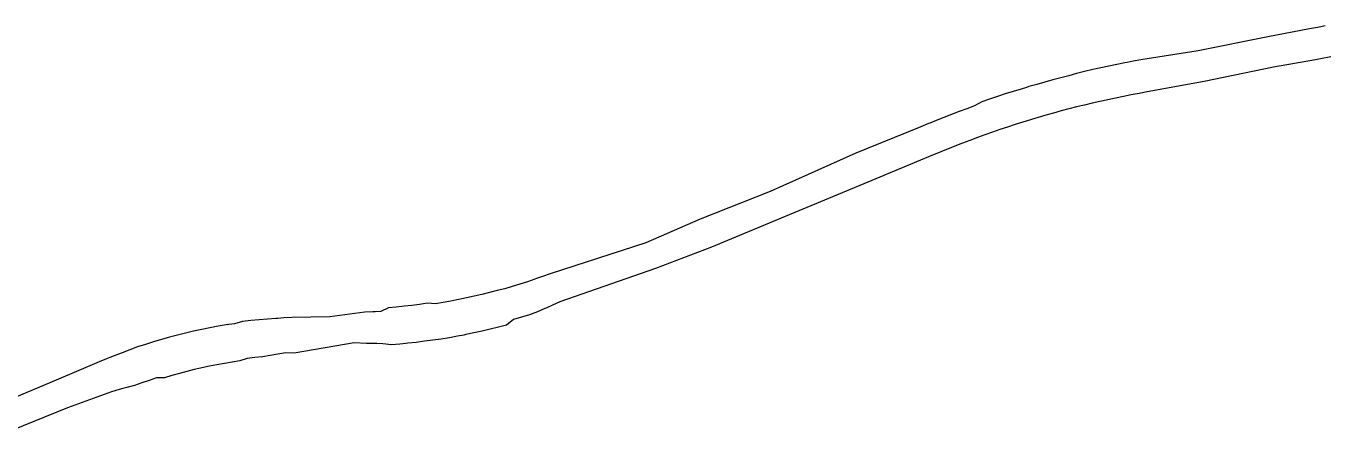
# Model space of a CAD drawing. Extents: x 543427 to 1094619, y 1843191 to 3687312.
# Drawn here: x 1092935.9 to 1093256.1, y 3684914.4 to 3685015.5 of the extents above; entities that cross this region are included whole.
import ezdxf

# ---------------------------------------------------------------- set-up
doc = ezdxf.new("R2010")
doc.units = 0
doc.layers.add('GPMB', color=7, linetype='Continuous')
doc.layers.add('SanNen', color=7, linetype='Continuous')

# ---------------------------------------------------------------- blocks, each defined once
blk = doc.blocks.new('1')
at = {"layer": 'GPMB'}
for p, q in [((5476.3076, 18420.6443), (5476.2045, 18420.6247)), ((5476.3076, 18420.6443), (5476.2045, 18420.6247)), ((5476.3273, 18420.6481), (5476.3076, 18420.6443)), ((5476.3356, 18420.6497), (5476.3273, 18420.6481)), ((5476.3356, 18420.6497), (5476.3273, 18420.6481)), ((5476.3466, 18420.6518), (5476.3356, 18420.6497)), ((5476.2045, 18420.6247), (5476.0327, 18420.5905)), ((5476.2045, 18420.6247), (5476.0327, 18420.5905)), ((5476.0327, 18420.5905), (5475.8916, 18420.5682)), ((5476.0327, 18420.5905), (5475.8916, 18420.5682)), ((5476.3727, 18420.5781), (5476.3221, 18420.5684)), ((5475.7526, 18420.5394), (5475.7328, 18420.5346)), ((5475.7526, 18420.5394), (5475.7328, 18420.5346)), ((5475.7725, 18420.5439), (5475.7526, 18420.5394)), ((5475.7725, 18420.5439), (5475.7526, 18420.5394)), ((5475.7924, 18420.5484), (5475.7725, 18420.5439)), ((5475.7924, 18420.5484), (5475.7725, 18420.5439)), ((5475.8123, 18420.5526), (5475.7924, 18420.5484)), ((5475.8123, 18420.5526), (5475.7924, 18420.5484)), ((5475.8323, 18420.5567), (5475.8123, 18420.5526)), ((5475.8323, 18420.5567), (5475.8123, 18420.5526)), ((5475.8522, 18420.5607), (5475.8323, 18420.5567)), ((5475.8522, 18420.5607), (5475.8323, 18420.5567)), ((5475.8573, 18420.5617), (5475.8522, 18420.5607)), ((5475.8573, 18420.5617), (5475.8522, 18420.5607)), ((5475.872, 18420.5645), (5475.8573, 18420.5617)), ((5475.872, 18420.5645), (5475.8573, 18420.5617)), ((5475.8916, 18420.5682), (5475.872, 18420.5645)), ((5475.8916, 18420.5682), (5475.872, 18420.5645)), ((5476.2188, 18420.5499), (5476.0473, 18420.5145)), ((5476.3221, 18420.5684), (5476.2188, 18420.5499)), ((5475.6346, 18420.5075), (5475.6151, 18420.5018)), ((5475.6346, 18420.5075), (5475.6151, 18420.5018)), ((5475.6542, 18420.5131), (5475.6346, 18420.5075)), ((5475.6542, 18420.5131), (5475.6346, 18420.5075)), ((5475.6739, 18420.5184), (5475.6542, 18420.5131)), ((5475.6739, 18420.5184), (5475.6542, 18420.5131)), ((5475.6936, 18420.5236), (5475.6739, 18420.5184)), ((5475.6936, 18420.5236), (5475.6739, 18420.5184)), ((5475.7133, 18420.5287), (5475.6936, 18420.5236)), ((5475.7133, 18420.5287), (5475.6936, 18420.5236)), ((5475.7328, 18420.5346), (5475.7133, 18420.5287)), ((5475.7328, 18420.5346), (5475.7133, 18420.5287)), ((5476.0473, 18420.5145), (5475.9068, 18420.489)), ((5476.0473, 18420.5145), (5475.9068, 18420.489)), ((5475.5373, 18420.4775), (5475.518, 18420.4711)), ((5475.5373, 18420.4775), (5475.518, 18420.4711)), ((5475.5567, 18420.4838), (5475.5373, 18420.4775)), ((5475.5567, 18420.4838), (5475.5373, 18420.4775)), ((5475.5761, 18420.49), (5475.5567, 18420.4838)), ((5475.5761, 18420.49), (5475.5567, 18420.4838)), ((5475.5956, 18420.496), (5475.5761, 18420.49)), ((5475.5956, 18420.496), (5475.5761, 18420.49)), ((5475.6094, 18420.5001), (5475.5956, 18420.496)), ((5475.6094, 18420.5001), (5475.5956, 18420.496)), ((5475.6151, 18420.5018), (5475.6094, 18420.5001)), ((5475.6151, 18420.5018), (5475.6094, 18420.5001)), ((5475.8482, 18420.4776), (5475.8289, 18420.4737)), ((5475.8482, 18420.4776), (5475.8289, 18420.4737)), ((5475.8482, 18420.4776), (5475.8289, 18420.4737)), ((5475.8676, 18420.4815), (5475.8482, 18420.4776)), ((5475.8676, 18420.4815), (5475.8482, 18420.4776)), ((5475.8676, 18420.4815), (5475.8482, 18420.4776)), ((5475.8724, 18420.4824), (5475.8676, 18420.4815)), ((5475.8724, 18420.4824), (5475.8676, 18420.4815)), ((5475.8724, 18420.4824), (5475.8676, 18420.4815)), ((5475.8871, 18420.4852), (5475.8724, 18420.4824)), ((5475.8871, 18420.4852), (5475.8724, 18420.4824)), ((5475.8871, 18420.4852), (5475.8724, 18420.4824)), ((5475.9068, 18420.489), (5475.8871, 18420.4852)), ((5475.9068, 18420.489), (5475.8871, 18420.4852)), ((5475.9068, 18420.489), (5475.8871, 18420.4852)), ((5475.4617, 18420.4472), (5475.4426, 18420.4401)), ((5475.4617, 18420.4472), (5475.4426, 18420.4401)), ((5475.4808, 18420.4541), (5475.4617, 18420.4472)), ((5475.4808, 18420.4541), (5475.4617, 18420.4472)), ((5475.4988, 18420.4644), (5475.4808, 18420.4541)), ((5475.4988, 18420.4644), (5475.4808, 18420.4541)), ((5475.518, 18420.4711), (5475.4988, 18420.4644)), ((5475.518, 18420.4711), (5475.4988, 18420.4644)), ((5475.7136, 18420.4468), (5475.6945, 18420.4418)), ((5475.7136, 18420.4468), (5475.6945, 18420.4418)), ((5475.7136, 18420.4468), (5475.6945, 18420.4418)), ((5475.7327, 18420.4517), (5475.7136, 18420.4468)), ((5475.7327, 18420.4517), (5475.7136, 18420.4468)), ((5475.7327, 18420.4517), (5475.7136, 18420.4468)), ((5475.7519, 18420.4562), (5475.7327, 18420.4517)), ((5475.7519, 18420.4562), (5475.7327, 18420.4517)), ((5475.7519, 18420.4562), (5475.7327, 18420.4517)), ((5475.7711, 18420.4608), (5475.7519, 18420.4562)), ((5475.7711, 18420.4608), (5475.7519, 18420.4562)), ((5475.7711, 18420.4608), (5475.7519, 18420.4562)), ((5475.7903, 18420.4652), (5475.7711, 18420.4608)), ((5475.7903, 18420.4652), (5475.7711, 18420.4608)), ((5475.7903, 18420.4652), (5475.7711, 18420.4608)), ((5475.8096, 18420.4695), (5475.7903, 18420.4652)), ((5475.8096, 18420.4695), (5475.7903, 18420.4652)), ((5475.8096, 18420.4695), (5475.7903, 18420.4652)), ((5475.8289, 18420.4737), (5475.8096, 18420.4695)), ((5475.8289, 18420.4737), (5475.8096, 18420.4695)), ((5475.8289, 18420.4737), (5475.8096, 18420.4695)), ((5475.3701, 18420.4116), (5475.367, 18420.4104)), ((5475.3701, 18420.4116), (5475.367, 18420.4104)), ((5475.3858, 18420.418), (5475.3701, 18420.4116)), ((5475.3858, 18420.418), (5475.3701, 18420.4116)), ((5475.4047, 18420.4255), (5475.3858, 18420.418)), ((5475.4047, 18420.4255), (5475.3858, 18420.418)), ((5475.4236, 18420.4329), (5475.4047, 18420.4255)), ((5475.4236, 18420.4329), (5475.4047, 18420.4255)), ((5475.4426, 18420.4401), (5475.4236, 18420.4329)), ((5475.4426, 18420.4401), (5475.4236, 18420.4329)), ((5475.5998, 18420.4142), (5475.581, 18420.4083)), ((5475.5998, 18420.4142), (5475.581, 18420.4083)), ((5475.5998, 18420.4142), (5475.581, 18420.4083)), ((5475.6186, 18420.42), (5475.5998, 18420.4142)), ((5475.6186, 18420.42), (5475.5998, 18420.4142)), ((5475.6186, 18420.42), (5475.5998, 18420.4142)), ((5475.632, 18420.4241), (5475.6186, 18420.42)), ((5475.632, 18420.4241), (5475.6186, 18420.42)), ((5475.632, 18420.4241), (5475.6186, 18420.42)), ((5475.6376, 18420.4257), (5475.632, 18420.4241)), ((5475.6376, 18420.4257), (5475.632, 18420.4241)), ((5475.6376, 18420.4257), (5475.632, 18420.4241)), ((5475.6565, 18420.4312), (5475.6376, 18420.4257)), ((5475.6565, 18420.4312), (5475.6376, 18420.4257)), ((5475.6565, 18420.4312), (5475.6376, 18420.4257)), ((5475.6755, 18420.4366), (5475.6565, 18420.4312)), ((5475.6755, 18420.4366), (5475.6565, 18420.4312)), ((5475.6755, 18420.4366), (5475.6565, 18420.4312)), ((5475.6945, 18420.4418), (5475.6755, 18420.4366)), ((5475.6945, 18420.4418), (5475.6755, 18420.4366)), ((5475.6945, 18420.4418), (5475.6755, 18420.4366)), ((5475.3485, 18420.4028), (5475.188, 18420.3373)), ((5475.3485, 18420.4028), (5475.188, 18420.3373)), ((5475.367, 18420.4104), (5475.3485, 18420.4028)), ((5475.367, 18420.4104), (5475.3485, 18420.4028)), ((5475.5063, 18420.3826), (5475.4878, 18420.3759)), ((5475.5063, 18420.3826), (5475.4878, 18420.3759)), ((5475.5063, 18420.3826), (5475.4878, 18420.3759)), ((5475.5249, 18420.3895), (5475.5063, 18420.3826)), ((5475.5249, 18420.3895), (5475.5063, 18420.3826)), ((5475.5249, 18420.3895), (5475.5063, 18420.3826)), ((5475.5435, 18420.3959), (5475.5249, 18420.3895)), ((5475.5435, 18420.3959), (5475.5249, 18420.3895)), ((5475.5435, 18420.3959), (5475.5249, 18420.3895)), ((5475.5622, 18420.4021), (5475.5435, 18420.3959)), ((5475.5622, 18420.4021), (5475.5435, 18420.3959)), ((5475.5622, 18420.4021), (5475.5435, 18420.3959)), ((5475.581, 18420.4083), (5475.5622, 18420.4021)), ((5475.581, 18420.4083), (5475.5622, 18420.4021)), ((5475.581, 18420.4083), (5475.5622, 18420.4021)), ((5475.4141, 18420.3476), (5475.3989, 18420.3414)), ((5475.4141, 18420.3476), (5475.3989, 18420.3414)), ((5475.4141, 18420.3476), (5475.3989, 18420.3414)), ((5475.4325, 18420.3549), (5475.4141, 18420.3476)), ((5475.4325, 18420.3549), (5475.4141, 18420.3476)), ((5475.4325, 18420.3549), (5475.4141, 18420.3476)), ((5475.4509, 18420.362), (5475.4325, 18420.3549)), ((5475.4509, 18420.362), (5475.4325, 18420.3549)), ((5475.4509, 18420.362), (5475.4325, 18420.3549)), ((5475.4693, 18420.369), (5475.4509, 18420.362)), ((5475.4693, 18420.369), (5475.4509, 18420.362)), ((5475.4693, 18420.369), (5475.4509, 18420.362)), ((5475.4878, 18420.3759), (5475.4693, 18420.369)), ((5475.4878, 18420.3759), (5475.4693, 18420.369)), ((5475.4878, 18420.3759), (5475.4693, 18420.369)), ((5475.188, 18420.3373), (5474.9762, 18420.2425)), ((5475.188, 18420.3373), (5474.9762, 18420.2425)), ((5475.3773, 18420.3325), (5475.2173, 18420.2659)), ((5475.3773, 18420.3325), (5475.2173, 18420.2659)), ((5475.3773, 18420.3325), (5475.2173, 18420.2659)), ((5475.3958, 18420.3401), (5475.3773, 18420.3325)), ((5475.3958, 18420.3401), (5475.3773, 18420.3325)), ((5475.3958, 18420.3401), (5475.3773, 18420.3325)), ((5475.3989, 18420.3414), (5475.3958, 18420.3401)), ((5475.3989, 18420.3414), (5475.3958, 18420.3401)), ((5475.3989, 18420.3414), (5475.3958, 18420.3401)), ((5475.2173, 18420.2659), (5475.0032, 18420.1766)), ((5475.2173, 18420.2659), (5475.0032, 18420.1766)), ((5475.2173, 18420.2659), (5475.0032, 18420.1766)), ((5474.9762, 18420.2425), (5474.8031, 18420.1746)), ((5474.9762, 18420.2425), (5474.8031, 18420.1746)), ((5474.8031, 18420.1746), (5474.6692, 18420.1162)), ((5474.8031, 18420.1746), (5474.6692, 18420.1162)), ((5475.0032, 18420.1766), (5474.8316, 18420.1054)), ((5475.0032, 18420.1766), (5474.8316, 18420.1054)), ((5475.0032, 18420.1766), (5474.8316, 18420.1054)), ((5474.6692, 18420.1162), (5474.4329, 18420.0392)), ((5474.6692, 18420.1162), (5474.4329, 18420.0392)), ((5474.8316, 18420.1054), (5474.6933, 18420.0528)), ((5474.8316, 18420.1054), (5474.6933, 18420.0528)), ((5474.8316, 18420.1054), (5474.6933, 18420.0528)), ((5474.3998, 18420.0276), (5474.3952, 18420.026)), ((5474.3998, 18420.0276), (5474.3952, 18420.026)), ((5474.414, 18420.0326), (5474.3998, 18420.0276)), ((5474.414, 18420.0326), (5474.3998, 18420.0276)), ((5474.4329, 18420.0392), (5474.414, 18420.0326)), ((5474.4329, 18420.0392), (5474.414, 18420.0326)), ((5474.6933, 18420.0528), (5474.4571, 18419.97)), ((5474.6933, 18420.0528), (5474.4571, 18419.97)), ((5474.6933, 18420.0528), (5474.4571, 18419.97)), ((5474.302, 18419.9984), (5474.2832, 18419.9934)), ((5474.302, 18419.9984), (5474.2832, 18419.9934)), ((5474.321, 18420.0026), (5474.302, 18419.9984)), ((5474.321, 18420.0026), (5474.302, 18419.9984)), ((5474.3397, 18420.0081), (5474.321, 18420.0026)), ((5474.3397, 18420.0081), (5474.321, 18420.0026)), ((5474.3583, 18420.0138), (5474.3397, 18420.0081)), ((5474.3583, 18420.0138), (5474.3397, 18420.0081)), ((5474.3768, 18420.0198), (5474.3583, 18420.0138)), ((5474.3768, 18420.0198), (5474.3583, 18420.0138)), ((5474.3952, 18420.026), (5474.3768, 18420.0198)), ((5474.3952, 18420.026), (5474.3768, 18420.0198)), ((5474.111, 18419.964), (5474.0917, 18419.9616)), ((5474.111, 18419.964), (5474.0917, 18419.9616)), ((5474.1302, 18419.9667), (5474.111, 18419.964)), ((5474.1302, 18419.9667), (5474.111, 18419.964)), ((5474.15, 18419.9655), (5474.1302, 18419.9667)), ((5474.15, 18419.9655), (5474.1302, 18419.9667)), ((5474.1692, 18419.9687), (5474.15, 18419.9655)), ((5474.1692, 18419.9687), (5474.15, 18419.9655)), ((5474.1883, 18419.9722), (5474.1692, 18419.9687)), ((5474.1883, 18419.9722), (5474.1692, 18419.9687)), ((5474.2028, 18419.975), (5474.1883, 18419.9722)), ((5474.2028, 18419.975), (5474.1883, 18419.9722)), ((5474.2074, 18419.9759), (5474.2028, 18419.975)), ((5474.2074, 18419.9759), (5474.2028, 18419.975)), ((5474.2264, 18419.9799), (5474.2074, 18419.9759)), ((5474.2264, 18419.9799), (5474.2074, 18419.9759)), ((5474.2454, 18419.9841), (5474.2264, 18419.9799)), ((5474.2454, 18419.9841), (5474.2264, 18419.9799)), ((5474.2644, 18419.9886), (5474.2454, 18419.9841)), ((5474.2644, 18419.9886), (5474.2454, 18419.9841)), ((5474.2832, 18419.9934), (5474.2644, 18419.9886)), ((5474.2832, 18419.9934), (5474.2644, 18419.9886)), ((5474.4571, 18419.97), (5474.4387, 18419.9618)), ((5474.4571, 18419.97), (5474.4387, 18419.9618)), ((5474.4571, 18419.97), (5474.4387, 18419.9618)), ((5473.7958, 18419.9315), (5473.7758, 18419.9304)), ((5473.7958, 18419.9315), (5473.7758, 18419.9304)), ((5473.8895, 18419.9332), (5473.7958, 18419.9315)), ((5473.8895, 18419.9332), (5473.7958, 18419.9315)), ((5473.9755, 18419.9444), (5473.8895, 18419.9332)), ((5473.9755, 18419.9444), (5473.8895, 18419.9332)), ((5473.9954, 18419.9456), (5473.9755, 18419.9444)), ((5473.9954, 18419.9456), (5473.9755, 18419.9444)), ((5474.0008, 18419.9459), (5473.9954, 18419.9456)), ((5474.0008, 18419.9459), (5473.9954, 18419.9456)), ((5474.015, 18419.9467), (5474.0008, 18419.9459)), ((5474.015, 18419.9467), (5474.0008, 18419.9459)), ((5474.0339, 18419.9558), (5474.015, 18419.9467)), ((5474.0339, 18419.9558), (5474.015, 18419.9467)), ((5474.0532, 18419.9575), (5474.0339, 18419.9558)), ((5474.0532, 18419.9575), (5474.0339, 18419.9558)), ((5474.067, 18419.9588), (5474.0532, 18419.9575)), ((5474.067, 18419.9588), (5474.0532, 18419.9575)), ((5474.0725, 18419.9594), (5474.067, 18419.9588)), ((5474.0725, 18419.9594), (5474.067, 18419.9588)), ((5474.0917, 18419.9616), (5474.0725, 18419.9594)), ((5474.0917, 18419.9616), (5474.0725, 18419.9594)), ((5474.3626, 18419.9322), (5474.3429, 18419.9264)), ((5474.3626, 18419.9322), (5474.3429, 18419.9264)), ((5474.3626, 18419.9322), (5474.3429, 18419.9264)), ((5474.3822, 18419.9382), (5474.3626, 18419.9322)), ((5474.3822, 18419.9382), (5474.3626, 18419.9322)), ((5474.3822, 18419.9382), (5474.3626, 18419.9322)), ((5474.4015, 18419.9453), (5474.3822, 18419.9382)), ((5474.4015, 18419.9453), (5474.3822, 18419.9382)), ((5474.4015, 18419.9453), (5474.3822, 18419.9382)), ((5474.4203, 18419.9535), (5474.4015, 18419.9453)), ((5474.4203, 18419.9535), (5474.4015, 18419.9453)), ((5474.4203, 18419.9535), (5474.4015, 18419.9453)), ((5474.425, 18419.9556), (5474.4203, 18419.9535)), ((5474.425, 18419.9556), (5474.4203, 18419.9535)), ((5474.425, 18419.9556), (5474.4203, 18419.9535)), ((5474.4387, 18419.9618), (5474.425, 18419.9556)), ((5474.4387, 18419.9618), (5474.425, 18419.9556)), ((5474.4387, 18419.9618), (5474.425, 18419.9556)), ((5473.573, 18419.9021), (5473.5529, 18419.8978)), ((5473.573, 18419.9021), (5473.5529, 18419.8978)), ((5473.5931, 18419.9061), (5473.573, 18419.9021)), ((5473.5931, 18419.9061), (5473.573, 18419.9021)), ((5473.6133, 18419.9098), (5473.5931, 18419.9061)), ((5473.6133, 18419.9098), (5473.5931, 18419.9061)), ((5473.6335, 18419.9132), (5473.6133, 18419.9098)), ((5473.6335, 18419.9132), (5473.6133, 18419.9098)), ((5473.6538, 18419.9162), (5473.6335, 18419.9132)), ((5473.6538, 18419.9162), (5473.6335, 18419.9132)), ((5473.6738, 18419.9216), (5473.6538, 18419.9162)), ((5473.6738, 18419.9216), (5473.6538, 18419.9162)), ((5473.6943, 18419.924), (5473.6738, 18419.9216)), ((5473.6943, 18419.924), (5473.6738, 18419.9216)), ((5473.7147, 18419.9261), (5473.6943, 18419.924)), ((5473.7147, 18419.9261), (5473.6943, 18419.924)), ((5473.7352, 18419.9278), (5473.7147, 18419.9261)), ((5473.7352, 18419.9278), (5473.7147, 18419.9261)), ((5473.7557, 18419.9292), (5473.7352, 18419.9278)), ((5473.7557, 18419.9292), (5473.7352, 18419.9278)), ((5473.7609, 18419.9295), (5473.7557, 18419.9292)), ((5473.7609, 18419.9295), (5473.7557, 18419.9292)), ((5473.7758, 18419.9304), (5473.7609, 18419.9295)), ((5473.7758, 18419.9304), (5473.7609, 18419.9295)), ((5474.2853, 18419.9027), (5474.2653, 18419.8979)), ((5474.2853, 18419.9027), (5474.2653, 18419.8979)), ((5474.2853, 18419.9027), (5474.2653, 18419.8979)), ((5474.3053, 18419.9077), (5474.2853, 18419.9027)), ((5474.3053, 18419.9077), (5474.2853, 18419.9027)), ((5474.3053, 18419.9077), (5474.2853, 18419.9027)), ((5474.3253, 18419.913), (5474.3053, 18419.9077)), ((5474.3253, 18419.913), (5474.3053, 18419.9077)), ((5474.3253, 18419.913), (5474.3053, 18419.9077)), ((5474.3429, 18419.9264), (5474.3253, 18419.913)), ((5474.3429, 18419.9264), (5474.3253, 18419.913)), ((5474.3429, 18419.9264), (5474.3253, 18419.913)), ((5473.4538, 18419.8714), (5473.4342, 18419.8652)), ((5473.4538, 18419.8714), (5473.4342, 18419.8652)), ((5473.4735, 18419.8773), (5473.4538, 18419.8714)), ((5473.4735, 18419.8773), (5473.4538, 18419.8714)), ((5473.4932, 18419.8829), (5473.4735, 18419.8773)), ((5473.4932, 18419.8829), (5473.4735, 18419.8773)), ((5473.513, 18419.8882), (5473.4932, 18419.8829)), ((5473.513, 18419.8882), (5473.4932, 18419.8829)), ((5473.5329, 18419.8931), (5473.513, 18419.8882)), ((5473.5329, 18419.8931), (5473.513, 18419.8882)), ((5473.5497, 18419.8971), (5473.5329, 18419.8931)), ((5473.5497, 18419.8971), (5473.5329, 18419.8931)), ((5473.5529, 18419.8978), (5473.5497, 18419.8971)), ((5473.5529, 18419.8978), (5473.5497, 18419.8971)), ((5473.9491, 18419.8691), (5473.8008, 18419.8437)), ((5473.9491, 18419.8691), (5473.8008, 18419.8437)), ((5473.9491, 18419.8691), (5473.8008, 18419.8437)), ((5473.9798, 18419.8677), (5473.9491, 18419.8691)), ((5473.9798, 18419.8677), (5473.9491, 18419.8691)), ((5473.9798, 18419.8677), (5473.9491, 18419.8691)), ((5473.9999, 18419.8672), (5473.9798, 18419.8677)), ((5473.9999, 18419.8672), (5473.9798, 18419.8677)), ((5473.9999, 18419.8672), (5473.9798, 18419.8677)), ((5474.0053, 18419.867), (5473.9999, 18419.8672)), ((5474.0053, 18419.867), (5473.9999, 18419.8672)), ((5474.0053, 18419.867), (5473.9999, 18419.8672)), ((5474.0203, 18419.8667), (5474.0053, 18419.867)), ((5474.0203, 18419.8667), (5474.0053, 18419.867)), ((5474.0203, 18419.8667), (5474.0053, 18419.867)), ((5474.0412, 18419.864), (5474.0203, 18419.8667)), ((5474.0412, 18419.864), (5474.0203, 18419.8667)), ((5474.0412, 18419.864), (5474.0203, 18419.8667)), ((5474.0765, 18419.8672), (5474.0617, 18419.8658)), ((5474.0765, 18419.8672), (5474.0617, 18419.8658)), ((5474.0765, 18419.8672), (5474.0617, 18419.8658)), ((5474.0822, 18419.8678), (5474.0765, 18419.8672)), ((5474.0822, 18419.8678), (5474.0765, 18419.8672)), ((5474.0822, 18419.8678), (5474.0765, 18419.8672)), ((5474.1027, 18419.8701), (5474.0822, 18419.8678)), ((5474.1027, 18419.8701), (5474.0822, 18419.8678)), ((5474.1027, 18419.8701), (5474.0822, 18419.8678)), ((5474.1232, 18419.8727), (5474.1027, 18419.8701)), ((5474.1232, 18419.8727), (5474.1027, 18419.8701)), ((5474.1232, 18419.8727), (5474.1027, 18419.8701)), ((5474.1436, 18419.8756), (5474.1232, 18419.8727)), ((5474.1436, 18419.8756), (5474.1232, 18419.8727)), ((5474.1436, 18419.8756), (5474.1232, 18419.8727)), ((5474.1641, 18419.8782), (5474.1436, 18419.8756)), ((5474.1641, 18419.8782), (5474.1436, 18419.8756)), ((5474.1641, 18419.8782), (5474.1436, 18419.8756)), ((5474.1844, 18419.8816), (5474.1641, 18419.8782)), ((5474.1844, 18419.8816), (5474.1641, 18419.8782)), ((5474.1844, 18419.8816), (5474.1641, 18419.8782)), ((5474.2047, 18419.8853), (5474.1844, 18419.8816)), ((5474.2047, 18419.8853), (5474.1844, 18419.8816)), ((5474.2047, 18419.8853), (5474.1844, 18419.8816)), ((5474.2201, 18419.8882), (5474.2047, 18419.8853)), ((5474.2201, 18419.8882), (5474.2047, 18419.8853)), ((5474.2201, 18419.8882), (5474.2047, 18419.8853)), ((5474.225, 18419.8892), (5474.2201, 18419.8882)), ((5474.225, 18419.8892), (5474.2201, 18419.8882)), ((5474.225, 18419.8892), (5474.2201, 18419.8882)), ((5474.2451, 18419.8934), (5474.225, 18419.8892)), ((5474.2451, 18419.8934), (5474.225, 18419.8892)), ((5474.2451, 18419.8934), (5474.225, 18419.8892)), ((5474.2653, 18419.8979), (5474.2451, 18419.8934)), ((5474.2653, 18419.8979), (5474.2451, 18419.8934)), ((5474.2653, 18419.8979), (5474.2451, 18419.8934)), ((5473.3571, 18419.8372), (5473.3462, 18419.8328)), ((5473.3571, 18419.8372), (5473.3462, 18419.8328)), ((5473.3762, 18419.8446), (5473.3571, 18419.8372)), ((5473.3762, 18419.8446), (5473.3571, 18419.8372)), ((5473.3954, 18419.8518), (5473.3762, 18419.8446)), ((5473.3954, 18419.8518), (5473.3762, 18419.8446)), ((5473.4148, 18419.8587), (5473.3954, 18419.8518)), ((5473.4148, 18419.8587), (5473.3954, 18419.8518)), ((5473.4342, 18419.8652), (5473.4148, 18419.8587)), ((5473.4342, 18419.8652), (5473.4148, 18419.8587)), ((5473.7232, 18419.8345), (5473.7042, 18419.8326)), ((5473.7232, 18419.8345), (5473.7042, 18419.8326)), ((5473.7232, 18419.8345), (5473.7042, 18419.8326)), ((5473.7421, 18419.8373), (5473.7232, 18419.8345)), ((5473.7421, 18419.8373), (5473.7232, 18419.8345)), ((5473.7421, 18419.8373), (5473.7232, 18419.8345)), ((5473.7611, 18419.8409), (5473.7421, 18419.8373)), ((5473.7611, 18419.8409), (5473.7421, 18419.8373)), ((5473.7611, 18419.8409), (5473.7421, 18419.8373)), ((5473.7658, 18419.8417), (5473.7611, 18419.8409)), ((5473.7658, 18419.8417), (5473.7611, 18419.8409)), ((5473.7658, 18419.8417), (5473.7611, 18419.8409)), ((5473.7807, 18419.8443), (5473.7658, 18419.8417)), ((5473.7807, 18419.8443), (5473.7658, 18419.8417)), ((5473.7807, 18419.8443), (5473.7658, 18419.8417)), ((5473.8008, 18419.8437), (5473.7807, 18419.8443)), ((5473.8008, 18419.8437), (5473.7807, 18419.8443)), ((5473.8008, 18419.8437), (5473.7807, 18419.8443)), ((5474.0617, 18419.8658), (5474.0412, 18419.864)), ((5474.0617, 18419.8658), (5474.0412, 18419.864)), ((5474.0617, 18419.8658), (5474.0412, 18419.864)), ((5473.3198, 18419.8219), (5473.2133, 18419.7767)), ((5473.3198, 18419.8219), (5473.2133, 18419.7767)), ((5473.3383, 18419.8295), (5473.3198, 18419.8219)), ((5473.3383, 18419.8295), (5473.3198, 18419.8219)), ((5473.3462, 18419.8328), (5473.3383, 18419.8295)), ((5473.3462, 18419.8328), (5473.3383, 18419.8295)), ((5473.5547, 18419.8029), (5473.5362, 18419.7983)), ((5473.5547, 18419.8029), (5473.5362, 18419.7983)), ((5473.5547, 18419.8029), (5473.5362, 18419.7983)), ((5473.5702, 18419.8065), (5473.5547, 18419.8029)), ((5473.5702, 18419.8065), (5473.5547, 18419.8029)), ((5473.5702, 18419.8065), (5473.5547, 18419.8029)), ((5473.5732, 18419.8072), (5473.5702, 18419.8065)), ((5473.5732, 18419.8072), (5473.5702, 18419.8065)), ((5473.5732, 18419.8072), (5473.5702, 18419.8065)), ((5473.5918, 18419.8112), (5473.5732, 18419.8072)), ((5473.5918, 18419.8112), (5473.5732, 18419.8072)), ((5473.5918, 18419.8112), (5473.5732, 18419.8072)), ((5473.6105, 18419.8149), (5473.5918, 18419.8112)), ((5473.6105, 18419.8149), (5473.5918, 18419.8112)), ((5473.6105, 18419.8149), (5473.5918, 18419.8112)), ((5473.6292, 18419.8183), (5473.6105, 18419.8149)), ((5473.6292, 18419.8183), (5473.6105, 18419.8149)), ((5473.6292, 18419.8183), (5473.6105, 18419.8149)), ((5473.648, 18419.8215), (5473.6292, 18419.8183)), ((5473.648, 18419.8215), (5473.6292, 18419.8183)), ((5473.648, 18419.8215), (5473.6292, 18419.8183)), ((5473.6668, 18419.8243), (5473.648, 18419.8215)), ((5473.6668, 18419.8243), (5473.648, 18419.8215)), ((5473.6668, 18419.8243), (5473.648, 18419.8215)), ((5473.6852, 18419.8304), (5473.6668, 18419.8243)), ((5473.6852, 18419.8304), (5473.6668, 18419.8243)), ((5473.6852, 18419.8304), (5473.6668, 18419.8243)), ((5473.7042, 18419.8326), (5473.6852, 18419.8304)), ((5473.7042, 18419.8326), (5473.6852, 18419.8304)), ((5473.7042, 18419.8326), (5473.6852, 18419.8304)), ((5473.2133, 18419.7767), (5473.0438, 18419.7057)), ((5473.2133, 18419.7767), (5473.0438, 18419.7057)), ((5473.4433, 18419.7762), (5473.4252, 18419.7698)), ((5473.4433, 18419.7762), (5473.4252, 18419.7698)), ((5473.4433, 18419.7762), (5473.4252, 18419.7698)), ((5473.4614, 18419.7823), (5473.4433, 18419.7762)), ((5473.4614, 18419.7823), (5473.4433, 18419.7762)), ((5473.4614, 18419.7823), (5473.4433, 18419.7762)), ((5473.4813, 18419.7827), (5473.4614, 18419.7823)), ((5473.4813, 18419.7827), (5473.4614, 18419.7823)), ((5473.4813, 18419.7827), (5473.4614, 18419.7823)), ((5473.4995, 18419.7882), (5473.4813, 18419.7827)), ((5473.4995, 18419.7882), (5473.4813, 18419.7827)), ((5473.4995, 18419.7882), (5473.4813, 18419.7827)), ((5473.5178, 18419.7934), (5473.4995, 18419.7882)), ((5473.5178, 18419.7934), (5473.4995, 18419.7882)), ((5473.5178, 18419.7934), (5473.4995, 18419.7882)), ((5473.5362, 18419.7983), (5473.5178, 18419.7934)), ((5473.5362, 18419.7983), (5473.5178, 18419.7934)), ((5473.5362, 18419.7983), (5473.5178, 18419.7934)), ((5473.3502, 18419.7479), (5473.2413, 18419.7085)), ((5473.3502, 18419.7479), (5473.2413, 18419.7085)), ((5473.3502, 18419.7479), (5473.2413, 18419.7085)), ((5473.3695, 18419.7534), (5473.3502, 18419.7479)), ((5473.3695, 18419.7534), (5473.3502, 18419.7479)), ((5473.3695, 18419.7534), (5473.3502, 18419.7479)), ((5473.3779, 18419.7558), (5473.3695, 18419.7534)), ((5473.3779, 18419.7558), (5473.3695, 18419.7534)), ((5473.3779, 18419.7558), (5473.3695, 18419.7534)), ((5473.3885, 18419.7587), (5473.3779, 18419.7558)), ((5473.3885, 18419.7587), (5473.3779, 18419.7558)), ((5473.3885, 18419.7587), (5473.3779, 18419.7558)), ((5473.4072, 18419.7635), (5473.3885, 18419.7587)), ((5473.4072, 18419.7635), (5473.3885, 18419.7587)), ((5473.4072, 18419.7635), (5473.3885, 18419.7587)), ((5473.4252, 18419.7698), (5473.4072, 18419.7635)), ((5473.4252, 18419.7698), (5473.4072, 18419.7635)), ((5473.4252, 18419.7698), (5473.4072, 18419.7635)), ((5473.2413, 18419.7085), (5473.0749, 18419.6411)), ((5473.2413, 18419.7085), (5473.0749, 18419.6411)), ((5473.2413, 18419.7085), (5473.0749, 18419.6411))]:
    blk.add_line(p, q, dxfattribs=at)

msp = doc.modelspace()

# ---------------------------------------------------------------- block references
at = {"layer": 'SanNen', "xscale": 100, "yscale": 100}
msp.add_blockref('1', (545621.97, 1842950.32), dxfattribs=at)

doc.saveas('drawing.dxf')
